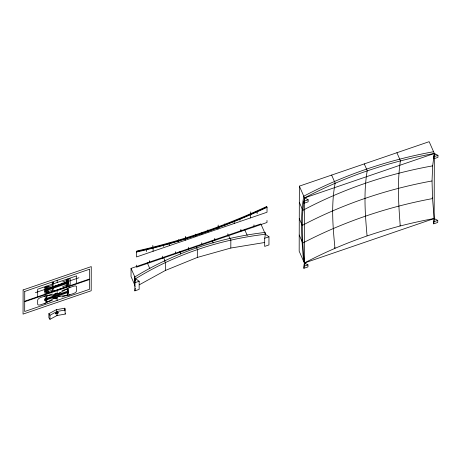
<?xml version="1.0" encoding="UTF-8"?>
<svg xmlns="http://www.w3.org/2000/svg" width="461" height="461" viewBox="0 0 461 461"><rect width="100%" height="100%" fill="white"/><g stroke="black" fill="none" stroke-linecap="round" stroke-linejoin="round"><path stroke-width="0.69" d="M37.687 296.746L37.71 289.185L76.653 275.845L76.63 283.406M45.783 299.88L45.777 301.748L46.751 301.419L47.42 302.001L52.277 300.336M45.789 298.901L45.795 297.034L46.768 296.7L47.437 295.657L52.295 293.991M45.8 290.557L45.795 292.43L51.638 290.424M45.8 289.583L45.806 287.71L51.626 285.693M46.751 302.37L46.768 295.749M67.554 278.963L67.531 286.281L46.763 293.398L46.797 286.068M48.889 313.682L48.872 317.75L49.955 319.329L57.083 315.514L65.26 314.085L64.863 308.207L56.328 309.7L48.889 313.682L49.967 315.261L49.955 319.329M52.295 297.892L54.07 298.342M52.3 296.429L54.081 294.758M52.306 291.496L52.312 288.569M52.318 287.105L52.324 284.178M53.113 291.219L53.124 288.292M53.13 286.828L53.136 283.901M55.879 313.78L55.879 313.117M57.129 300.382L57.135 297.126M57.147 293.876L57.158 290.62M57.181 282.512L57.187 280.317M57.959 313.071L57.959 312.408M64.857 310.241L64.863 308.207M67.519 295.253L67.537 288.632M131.057 268.383L131.033 276.514L134.802 285.094L134.825 276.963L131.057 268.383L260.857 223.919L264.626 232.5M134.491 277.147L135.592 278.715L139.17 281.256L139.147 289.393L134.871 290.856L134.894 282.72L135.592 278.715C174.944 254.484 219.54 239.593 265.392 234.251L268.97 236.793L268.947 244.929L264.672 246.393L264.695 238.256L265.392 234.251L265.012 232.436C218.906 237.813 174.062 252.789 134.491 277.147L134.468 285.278L135.2 286.327M135.586 280.749L135.592 278.715M136.479 265.115L136.473 267.207L266.994 222.496L267 220.404M136.514 252.058L136.502 256.956L267.023 212.244L267.034 207.346L266.677 206.511C225.089 225.763 181.646 241.04 136.877 250.974L136.514 252.058C181.53 242.06 225.216 226.703 267.034 207.346M146.379 251.591L146.385 249.499M149.525 262.735L149.531 260.644M152.822 247.517L152.827 245.425M153.087 251.274L153.098 247.943M162.577 258.264L162.583 256.172M163.569 246.502L163.574 244.416M139.303 284.8L165.407 270.446L165.43 262.309L164.439 260.684M169.314 245.713L169.32 243.892M175.629 253.792L175.635 251.7M178.73 241.725L178.735 239.634M185.357 238.406L185.362 236.314M185.535 240.158L185.541 238.838M188.682 249.32L188.687 247.234M195.573 236.216L195.585 234.125M165.407 270.446L197.32 257.44L197.343 249.309L195.96 246.151M201.734 244.849L201.739 242.763M201.762 234.597L201.768 232.811M207.951 231.975L207.957 229.889M214.786 240.383L214.791 238.291M217.984 229.042L217.99 227.722M218.18 227.164L218.186 225.072M224.795 225.942L224.801 223.856M227.838 235.911L227.843 233.819M197.32 257.44L230.811 248.041L230.84 239.904L230.327 238.112M234.211 223.481L234.217 221.66M239.962 220.335L239.968 218.243M240.89 231.439L240.896 229.348M250.438 217.926L250.444 214.596M250.726 213.979L250.732 211.887M253.942 226.968L253.948 224.876M257.152 213.645L257.157 211.553M265.006 233.79L265.012 232.436M435.242 154.447L434.343 153.467L429.168 141.671L299.368 186.135L299.177 251.205L304.352 263L305.257 263.98M299.368 186.135L304.542 197.93C300.791 219.442 302.445 241.391 304.352 263L307.96 264.879L307.954 266.907L303.897 268.302L304.352 263L304.531 202.938M304.087 203.226L304.093 201.198L308.15 199.803L308.144 201.837L304.087 203.226L304.542 197.93C345.203 176.488 389.13 161.632 434.343 153.467L437.95 155.34L437.944 157.374L433.887 158.763L434.343 153.467L304.542 197.93L308.15 199.803M304.127 265.651L304.352 263C345.012 241.558 388.94 226.703 434.153 218.537L437.76 220.416L437.754 222.444L433.697 223.839L434.153 218.537L434.331 158.475M434.337 156.325L434.343 153.467L432.643 165.868L432.038 180.96L432.545 198.587L434.153 218.537L433.697 223.839M46.763 293.398L46.768 292.095L45.812 290.061L46.78 287.376M303.897 268.302L304.012 266.977M433.887 158.763L434.343 153.467M134.871 290.856L135.338 288.183M168.824 244.042L169.066 242.993M67.537 284.979L68.505 282.293L67.548 280.259L62.633 281.942M46.751 301.419L45.783 299.391L46.768 296.7M62.005 297.005L66.857 295.34L68.499 291.611L66.862 289.001L62.022 290.661M56.496 293.329L55.689 293.548L55.62 293.104L55.447 293.663L54.369 294.279L55.389 293.801L55.13 294.4L56.288 293.427M53.332 282.61L52.842 283.071L53.251 283.492L52.715 283.221L52.174 283.861L52.589 283.158L52.001 282.945L53.447 282.472L53.188 282.697M56.081 298.832L56.046 298.446L56.991 298.088L55.988 298.348L55.493 297.973L55.752 298.4L54.726 298.619L55.81 298.498L55.971 298.884M53.113 296.152L54.899 294.642L59.417 293.098L68.914 287.883L73.299 286.31A3.567 1.55 -23.7 0 1 76.618 286.84L76.607 290.822A3.567 1.55 -23.7 0 1 73.276 293.628L68.891 295.063L59.411 296.348L54.894 297.898L53.107 297.616M55.539 294.423A3.567 1.55 -23.7 0 1 54.265 294.735L45.391 295.939L41.012 297.368A3.567 1.55 -23.7 0 0 37.681 300.174L37.669 304.162A3.567 1.55 -23.7 0 0 40.989 304.692L45.374 303.119L54.254 298.244A3.567 1.55 -23.7 0 1 55.527 297.679L54.894 297.898M49.967 315.261L57.095 311.446L65.272 310.023M57.193 312.829L58.144 312.31M55.695 313.878L58.144 313.036M57.083 312.875L55.712 313.146M67.548 280.259L68.522 279.931L68.51 284.644L62.708 286.633M35.399 292.654L78.946 277.741M46.774 289.001L67.542 281.89M44.826 289.911L46.774 289.249M433.893 156.734L437.95 155.34M45.812 290.061L68.505 282.293M44.826 290.891L46.774 290.223M46.774 290.465L67.542 283.354M44.826 291.375L45.795 291.047M67.531 289.583L68.505 289.249L68.493 293.968L67.519 294.302M45.789 298.544L44.815 298.878L44.809 300.572L45.783 300.238M46.763 298.325L67.531 291.214M44.815 299.235L46.763 298.567M45.783 299.391L68.499 291.611M44.809 300.215L46.757 299.546M46.757 299.788L67.525 292.677M134.894 282.72L139.17 281.256M264.695 238.256L268.97 236.793M55.879 313.451L57.959 312.737M304.352 263L434.153 218.537M303.903 266.268L307.96 264.879M433.703 221.804L437.76 220.416M56.743 312.99L56.611 313.376M433.576 151.715C388.369 159.915 344.43 174.731 303.776 196.179C300.025 217.69 301.684 239.639 303.586 261.249M432.038 180.96C386.831 189.177 342.915 204.033 302.237 225.423L299.27 218.67M230.811 248.041L264.666 242.498M432.211 197.832L432.545 198.587C387.378 206.96 343.485 221.799 302.744 243.051L299.224 235.035M396.904 152.724L400.425 160.745C397.105 182.291 398.563 204.188 400.234 225.815L399.998 225.273M364.265 163.903L367.233 170.656C363.516 192.168 365.135 214.117 367.042 235.727M331.626 175.082L335.153 183.103C331.05 204.58 332.819 226.587 334.963 248.174L334.721 247.626M299.322 202.31L302.842 210.331C343.462 188.814 387.401 173.935 432.643 165.868L432.401 165.32M244.63 229.474L247.211 235.346M228.408 235.035L229.82 238.256M212.181 240.59L213.207 242.918M179.732 251.706L180.752 254.034M163.505 257.267L164.923 260.488M147.284 262.822L149.86 268.694M56.328 309.7L57.095 311.446L57.083 315.514L56.847 314.967M56.847 312.76L56.847 313.088M234.47 220.583L234.712 221.476M65.134 313.52L65.26 314.085M45.679 302.958A3.567 1.55 -23.7 0 1 44.406 303.522M44.429 296.198A3.567 1.55 -23.7 0 1 45.702 295.893M68.608 288.044A3.567 1.55 -23.7 0 1 69.882 287.48M69.859 294.804A3.567 1.55 -23.7 0 1 68.585 295.109M58.749 296.573A3.567 1.55 -23.7 0 1 60.022 296.267M60.028 292.758A3.567 1.55 -23.7 0 1 58.754 293.323M266.856 206.926A283.699 123.473 -23.7 0 1 136.698 251.516M23.119 289.94L23.05 314.097L91.197 290.758L91.266 266.596L23.119 289.94M24.71 301.736L24.681 311.498L89.578 289.266L89.607 279.504L24.71 301.736M24.738 291.433L24.71 301.194L89.607 278.963L89.636 269.201L24.738 291.433M44.855 287.364L44.838 293.346L48.082 292.234L48.1 286.252L44.855 287.364M66.517 279.896L66.499 285.999L70.181 284.737L70.199 278.634L66.517 279.896"/></g></svg>
